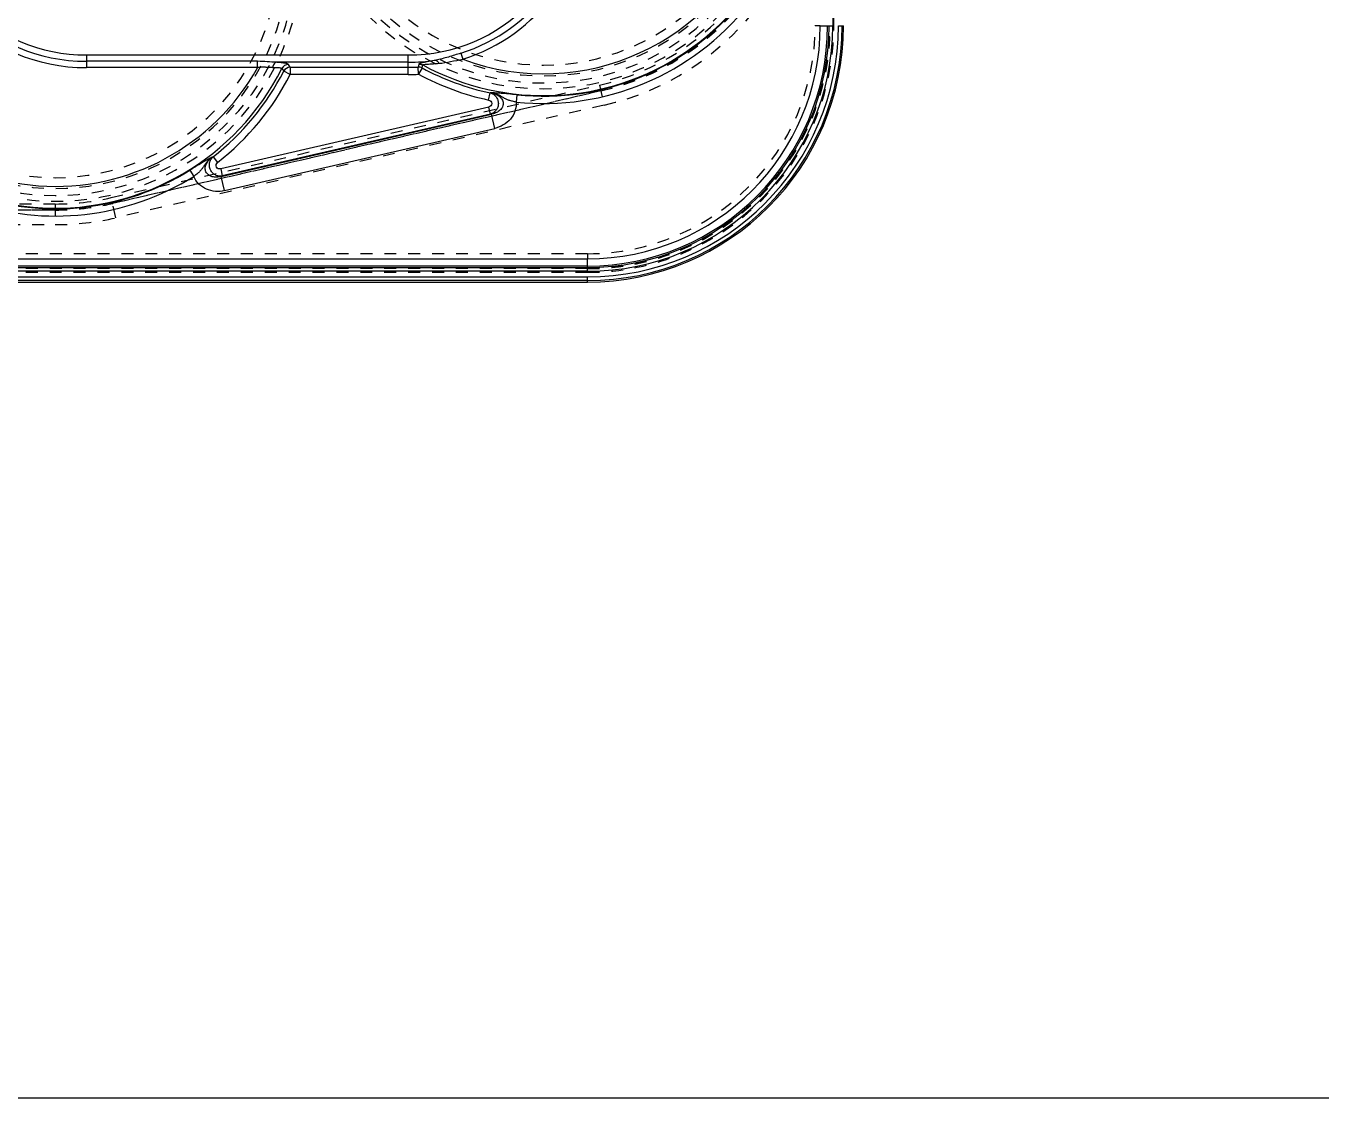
# Model space of a CAD drawing. Header units: millimetres. Extents: x 1727 to 4210, y -6182 to 759.
# Drawn here: x 2783.5 to 2960.6, y -703.2 to -556.7 of the extents above; entities that cross this region are included whole.
import ezdxf

# ---------------------------------------------------------------- set-up
doc = ezdxf.new("R2010")
doc.units = ezdxf.units.MM
doc.header["$LTSCALE"] = 16.335
doc.linetypes.add('HIDDEN', pattern=[0.2, 0.1, -0.1])
doc.layers.get('0').update_dxf_attribs({"linetype": 'CONTINUOUS'})
doc.layers.add('DEFAULT_2', color=8, linetype='HIDDEN')

msp = doc.modelspace()

# ---------------------------------------------------------------- linework, layer by layer
at = {"color": 7, "linetype": 'Continuous'}
for p, q in [((2893.796, -445.714), (2893.796, -556.714)), ((2892.093, -556.714), (2893.796, -556.714)), ((2894.568, -556.714), (2895.27, -556.714)), ((2791.77, -560.688), (2835.77, -560.688)), ((2791.77, -560.688), (2791.77, -562.42)), ((2835.77, -563.366), (2835.77, -560.688)), ((2842.963, -560.443), (2843.224, -561.269)), ((2815.171, -561.554), (2791.77, -561.554)), ((2815.171, -562.42), (2791.77, -562.42)), ((2815.171, -562.42), (2815.171, -561.554)), ((2835.77, -561.683), (2817.745, -561.683)), ((2818.492, -562.524), (2818.739, -562.914)), ((2819.624, -563.366), (2818.739, -562.914)), ((2819.624, -562.372), (2819.381, -561.976)), ((2819.624, -562.372), (2835.77, -562.372)), ((2819.624, -562.372), (2819.624, -563.366)), ((2837.218, -561.933), (2837.133, -562.334)), ((2837.188, -563.327), (2837.133, -562.334)), ((2837.659, -562.451), (2837.188, -563.327)), ((2835.77, -563.366), (2819.624, -563.366)), ((2846.758, -566.84), (2846.965, -565.867)), ((2847.112, -565.864), (2846.965, -565.867)), ((2850.634, -566.13), (2850.53, -567.119)), ((2846.766, -567.811), (2810.126, -576.255)), ((2846.989, -568.78), (2846.766, -567.811)), ((2810.211, -577.29), (2847.142, -568.778)), ((2846.989, -568.78), (2810.349, -577.224)), ((2847.589, -570.716), (2847.142, -568.778)), ((2810.658, -579.228), (2847.589, -570.716)), ((2809.096, -574.595), (2808.963, -574.657)), ((2809.096, -574.595), (2809.708, -575.379)), ((2805.913, -576.438), (2806.439, -577.281)), ((2810.126, -576.255), (2810.349, -577.224)), ((2810.658, -579.228), (2810.211, -577.29)), ((2646.27, -588.536), (2860.27, -588.536)), ((2860.27, -589.534), (2646.27, -589.534)), ((2860.27, -590.239), (2860.27, -588.536)), ((2646.27, -589.741), (2860.27, -589.741)), ((2860.27, -590.239), (2646.27, -590.239)), ((2760.787, -591.011), (2860.27, -591.011)), ((2860.27, -591.714), (2860.27, -591.011)), ((2860.27, -591.511), (2761.207, -591.511)), ((2761.39, -591.714), (2860.27, -591.714))]:
    msp.add_line(p, q, dxfattribs=at)
msp.add_lwpolyline([(2551.758, -310.188), (3425.558, -310.188), (3425.558, -703.248), (2551.758, -703.248)], close=True)
for centre, radius, start, end in [((2854.27, -531.579), 34.661, 241.53833, 69.14835), ((2854.27, -531.579), 31.678, 249.5931, 69.14831), ((2854.27, -531.579), 35.737, 263.9927, 18.98671), ((2854.27, -531.579), 34.742, 263.99382, 18.9835), ((2791.77, -537.714), 24.706, 180, 270), ((2791.77, -537.714), 23.84, 180, 270), ((2791.77, -537.714), 22.974, 180, 270), ((2835.77, -537.714), 22.974, 270, 0), ((2835.77, -537.714), 23.84, 287.56063, 0), ((2835.77, -537.714), 24.706, 287.56063, 360), ((2860.27, -556.714), 35, 270, 0), ((2860.27, -556.714), 34.797, 270, 0), ((2860.27, -556.714), 34.298, 270, 0), ((2860.27, -556.714), 33.526, 270, 360), ((2860.27, -556.714), 33.027, 270, 0), ((2860.27, -556.714), 32.82, 270, 0), ((2860.27, -556.714), 31.823, 270, 0), ((2787.52, -546.964), 34.661, 200.85164, 333.32539), ((2787.52, -546.964), 31.678, 200.85169, 330.79566), ((2787.52, -546.964), 35.057, 307.98483, 332.93656), ((2819.388, -562.982), 1.006, 90.40051, 152.90552), ((2819.632, -563.378), 1.006, 90.41119, 152.53696), ((2835.77, -537.714), 23.969, 270, 279.03603), ((2835.77, -537.714), 24.658, 270, 273.1686), ((2854.27, -531.579), 35.057, 241.71782, 257.97311), ((2787.52, -546.964), 36.052, 307.98485, 332.93656), ((2835.77, -537.714), 25.653, 270, 273.1686), ((2854.27, -531.579), 36.052, 241.71782, 257.97311), ((2845.74, -493.745), 75.045, 270.95179, 271.07221), ((2787.52, -546.964), 34.742, 251.01485, 301.96247), ((2787.52, -546.964), 35.737, 251.01372, 301.96567), ((2778.671, -509.304), 74.945, 294.88567, 295.00626)]:
    msp.add_arc(centre, radius, start, end, dxfattribs=at)
for points, knots in [([(2842.963, -560.443), (2842.394, -560.623), (2841.262, -560.972), (2840.114, -561.278), (2839.535, -561.385)], [0, 0, 0, 0, 0.5034156, 1, 1, 1, 1]), ([(2839.946, -561.828), (2840.489, -561.784), (2841.581, -561.578), (2842.668, -561.366), (2843.224, -561.269)], [0, 0, 0, 0, 0.4907862, 1, 1, 1, 1]), ([(2817.745, -561.683), (2817.33, -561.668), (2816.474, -561.59), (2815.615, -561.554), (2815.171, -561.554)], [0, 0, 0, 0, 0.483534, 1, 1, 1, 1]), ([(2817.215, -562.402), (2817.058, -562.4), (2816.732, -562.396), (2816.23, -562.37), (2815.705, -562.366), (2815.35, -562.399), (2815.171, -562.42)], [0, 0, 0, 0, 0.2305236, 0.4781629, 0.7365088, 1, 1, 1, 1]), ([(2817.745, -561.683), (2817.616, -561.702), (2817.429, -561.863), (2817.289, -562.137), (2817.235, -562.311), (2817.215, -562.402)], [0, 0, 0, 0, 0.4203986, 0.7003914, 1, 1, 1, 1]), ([(2817.215, -562.402), (2817.383, -562.396), (2817.683, -562.391), (2818.071, -562.405), (2818.32, -562.437), (2818.446, -562.479), (2818.485, -562.508), (2818.492, -562.524)], [0, 0, 0, 0, 0.3861096, 0.6911057, 0.8965566, 0.9600439, 1, 1, 1, 1]), ([(2819.381, -561.976), (2819.369, -561.957), (2819.318, -561.922), (2819.216, -561.883), (2819.067, -561.843), (2818.786, -561.788), (2818.34, -561.731), (2817.958, -561.698), (2817.745, -561.683)], [0, 0, 0, 0, 0.0402877, 0.1054405, 0.1969048, 0.3140203, 0.6183557, 1, 1, 1, 1]), ([(2839.535, -561.385), (2839.261, -561.443), (2838.86, -561.523), (2838.343, -561.623), (2838.001, -561.691), (2837.703, -561.754), (2837.467, -561.811), (2837.316, -561.86), (2837.242, -561.9), (2837.22, -561.922), (2837.218, -561.933)], [0, 0, 0, 0, 0.3506982, 0.5120652, 0.6599046, 0.7890405, 0.8932307, 0.9645456, 0.9864463, 1, 1, 1, 1]), ([(2837.218, -561.933), (2837.265, -561.93), (2837.448, -561.933), (2837.631, -561.986), (2837.751, -562.051)], [0, 0, 0, 0, 0.2550439, 1, 1, 1, 1]), ([(2837.659, -562.451), (2837.667, -562.418), (2837.689, -562.335), (2837.714, -562.201), (2837.74, -562.101), (2837.751, -562.051)], [0, 0, 0, 0, 0.2492533, 0.6257085, 1, 1, 1, 1]), ([(2837.751, -562.051), (2837.753, -562.042), (2837.777, -562.023), (2837.826, -562.008), (2837.902, -561.991), (2838.043, -561.97), (2838.258, -561.949), (2838.549, -561.927), (2838.873, -561.905), (2839.218, -561.882), (2839.578, -561.857), (2839.823, -561.838), (2839.946, -561.828)], [0, 0, 0, 0, 0.0127972, 0.0365069, 0.0716339, 0.1166825, 0.2296725, 0.3638794, 0.5117333, 0.6687032, 0.8320549, 1, 1, 1, 1]), ([(2839.535, -561.385), (2839.616, -561.391), (2839.741, -561.488), (2839.86, -561.655), (2839.919, -561.767), (2839.946, -561.828)], [0, 0, 0, 0, 0.3950541, 0.6778741, 1, 1, 1, 1]), ([(2846.965, -565.867), (2847.121, -565.905), (2847.423, -566.037), (2847.787, -566.374), (2848.025, -566.816), (2848.111, -567.314), (2848.034, -567.813), (2847.803, -568.259), (2847.445, -568.602), (2847.144, -568.739), (2846.989, -568.78)], [0, 0, 0, 0, 0.1226999, 0.2469677, 0.3728964, 0.5000097, 0.6270559, 0.7530141, 0.8772825, 1, 1, 1, 1]), ([(2850.635, -566.13), (2850.239, -566.089), (2849.512, -566.015), (2848.54, -565.93), (2847.761, -565.889), (2847.314, -565.873), (2847.112, -565.864)], [0, 0, 0, 0, 0.3378559, 0.62021, 0.8280698, 1, 1, 1, 1]), ([(2850.53, -567.119), (2850.362, -567.089), (2850.036, -567.022), (2849.568, -566.898), (2849.14, -566.729), (2848.753, -566.511), (2848.376, -566.283), (2847.842, -566.026), (2847.406, -565.907), (2847.112, -565.864)], [0, 0, 0, 0, 0.1396815, 0.2724666, 0.3959146, 0.5151234, 0.6351459, 0.7566818, 1, 1, 1, 1]), ([(2847.112, -565.864), (2847.3, -565.895), (2847.673, -565.995), (2848.191, -566.268), (2848.547, -566.626), (2848.72, -566.994), (2848.769, -567.302), (2848.725, -567.611), (2848.559, -567.982), (2848.213, -568.349), (2847.701, -568.635), (2847.33, -568.744), (2847.142, -568.778)], [0, 0, 0, 0, 0.1212339, 0.2439211, 0.3694642, 0.4343441, 0.4999132, 0.5655542, 0.6302257, 0.7557428, 0.8785258, 1, 1, 1, 1]), ([(2846.758, -566.84), (2846.872, -566.864), (2847.088, -566.979), (2847.23, -567.321), (2847.094, -567.665), (2846.88, -567.784), (2846.766, -567.811)], [0, 0, 0, 0, 0.2559505, 0.4997708, 0.743766, 1, 1, 1, 1]), ([(2850.53, -567.119), (2850.556, -567.537), (2850.436, -568.393), (2849.781, -569.499), (2848.792, -570.311), (2847.998, -570.622), (2847.589, -570.716)], [0, 0, 0, 0, 0.2497251, 0.4996315, 0.7497113, 1, 1, 1, 1]), ([(2808.963, -574.657), (2808.785, -574.753), (2808.39, -574.963), (2807.707, -575.341), (2806.87, -575.843), (2806.249, -576.228), (2805.911, -576.439)], [0, 0, 0, 0, 0.1719143, 0.3797749, 0.6621659, 1, 1, 1, 1]), ([(2808.963, -574.657), (2808.717, -574.824), (2808.378, -575.122), (2808.009, -575.587), (2807.77, -575.957), (2807.518, -576.322), (2807.207, -576.661), (2806.84, -576.976), (2806.577, -577.18), (2806.439, -577.281)], [0, 0, 0, 0, 0.243324, 0.3648578, 0.4848854, 0.6041119, 0.7275313, 0.8603191, 1, 1, 1, 1]), ([(2810.211, -577.29), (2810.007, -577.347), (2809.593, -577.413), (2808.983, -577.356), (2808.446, -577.122), (2808.072, -576.69), (2807.971, -576.128), (2808.131, -575.564), (2808.475, -575.057), (2808.789, -574.779), (2808.963, -574.657)], [0, 0, 0, 0, 0.1351321, 0.264673, 0.3862445, 0.5001396, 0.6138057, 0.7350734, 0.8646151, 1, 1, 1, 1]), ([(2810.349, -577.224), (2810.192, -577.256), (2809.862, -577.264), (2809.39, -577.113), (2808.987, -576.813), (2808.699, -576.397), (2808.558, -575.912), (2808.579, -575.411), (2808.758, -574.948), (2808.973, -574.698), (2809.096, -574.595)], [0, 0, 0, 0, 0.1227208, 0.2469934, 0.3729169, 0.5000268, 0.6270767, 0.75304, 0.8773033, 1, 1, 1, 1]), ([(2810.126, -576.255), (2810.012, -576.282), (2809.767, -576.269), (2809.494, -576.019), (2809.472, -575.649), (2809.616, -575.451), (2809.708, -575.379)], [0, 0, 0, 0, 0.2559469, 0.4997884, 0.7437626, 1, 1, 1, 1]), ([(2810.658, -579.228), (2810.249, -579.323), (2809.398, -579.391), (2808.154, -579.093), (2807.081, -578.385), (2806.599, -577.668), (2806.439, -577.281)], [0, 0, 0, 0, 0.2502434, 0.5003558, 0.7502849, 1, 1, 1, 1])]:
    msp.add_open_spline(points, degree=3, knots=knots, dxfattribs=at)
msp.add_open_spline([(2837.659, -562.451), (2837.501, -562.367), (2837.313, -562.325), (2837.133, -562.334)], degree=3, dxfattribs=at)
at = {"layer": 'DEFAULT_2', "color": 8, "linetype": 'HIDDEN'}
for p, q in [((2891.405, -445.529), (2891.405, -556.714)), ((2893.946, -556.714), (2893.946, -445.481)), ((2892.093, -556.714), (2891.405, -556.714)), ((2893.946, -556.714), (2893.796, -556.714)), ((2795.176, -580.183), (2861.926, -564.798)), ((2861.926, -564.798), (2862.56, -567.547)), ((2795.356, -580.961), (2862.106, -565.576)), ((2862.112, -565.603), (2795.362, -580.988)), ((2862.56, -567.547), (2795.81, -582.932)), ((2795.81, -582.932), (2795.176, -580.183)), ((2787.52, -581.054), (2719.02, -581.054)), ((2719.02, -581.852), (2787.52, -581.852)), ((2787.52, -581.88), (2719.02, -581.88)), ((2787.52, -581.054), (2787.52, -583.875)), ((2719.02, -583.875), (2787.52, -583.875)), ((2860.27, -587.849), (2646.27, -587.849)), ((2860.27, -587.849), (2860.27, -588.536)), ((2646.27, -589.844), (2860.27, -589.844)), ((2860.27, -589.891), (2646.27, -589.891)), ((2646.27, -590.39), (2860.27, -590.39)), ((2860.27, -590.239), (2860.27, -590.39))]:
    msp.add_line(p, q, dxfattribs=at)
for centre, radius, start, end in [((2854.27, -531.579), 33.717, 102.47454, 77.52546), ((2854.27, -531.579), 32.929, 102.47454, 77.52546), ((2854.27, -531.579), 31.969, 100.30331, 79.69669), ((2854.27, -531.579), 30.491, 97.63481, 82.36519), ((2787.52, -546.964), 33.717, 102.47454, 77.52546), ((2787.52, -546.964), 32.929, 102.47454, 77.52546), ((2787.52, -546.964), 31.969, 100.30331, 79.69669), ((2787.52, -546.964), 30.491, 97.63481, 82.36519), ((2854.27, -531.579), 34.09, 282.97897, 0), ((2854.27, -531.579), 34.888, 282.97897, 0), ((2854.27, -531.579), 34.916, 282.97897, 0), ((2854.27, -531.579), 36.911, 282.97897, 0), ((2860.27, -556.714), 33.676, 270, 360), ((2860.27, -556.714), 33.177, 270, 0), ((2860.27, -556.714), 33.13, 270, 0), ((2860.27, -556.714), 31.135, 270, 360), ((2787.52, -546.964), 34.09, 270, 282.97897), ((2787.52, -546.964), 34.888, 270, 282.97897), ((2787.52, -546.964), 34.916, 270, 282.97897), ((2787.52, -546.964), 36.911, 270, 282.97897)]:
    msp.add_arc(centre, radius, start, end, dxfattribs=at)

doc.saveas('drawing.dxf')
